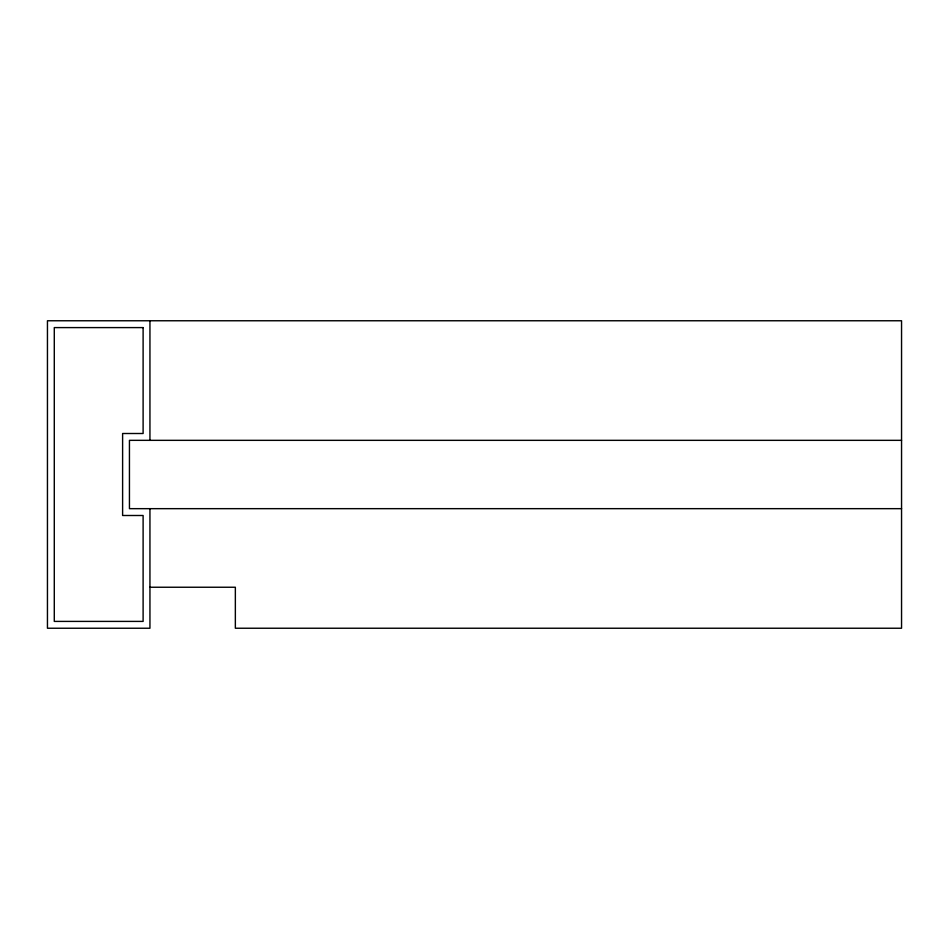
<?xml version="1.0" encoding="UTF-8"?>
<svg xmlns="http://www.w3.org/2000/svg" width="949" height="949" viewBox="0 0 949 949"><rect width="100%" height="100%" fill="white"/><g stroke="black" fill="none" stroke-linecap="round" stroke-linejoin="round"><path stroke-width="1.42" d="M901.55 440.336L129.444 440.336L129.444 508.664L901.55 508.664M149.942 587.241L235.352 587.241L235.352 628.238L901.55 628.238L901.55 320.762L47.45 320.762L47.45 628.238L149.942 628.238L149.942 508.664M149.942 320.762L149.942 440.336M143.109 327.595L54.283 327.595L54.283 621.405L143.109 621.405L143.109 515.497L122.611 515.497L122.611 433.503L143.109 433.503L143.109 327.595"/></g></svg>
